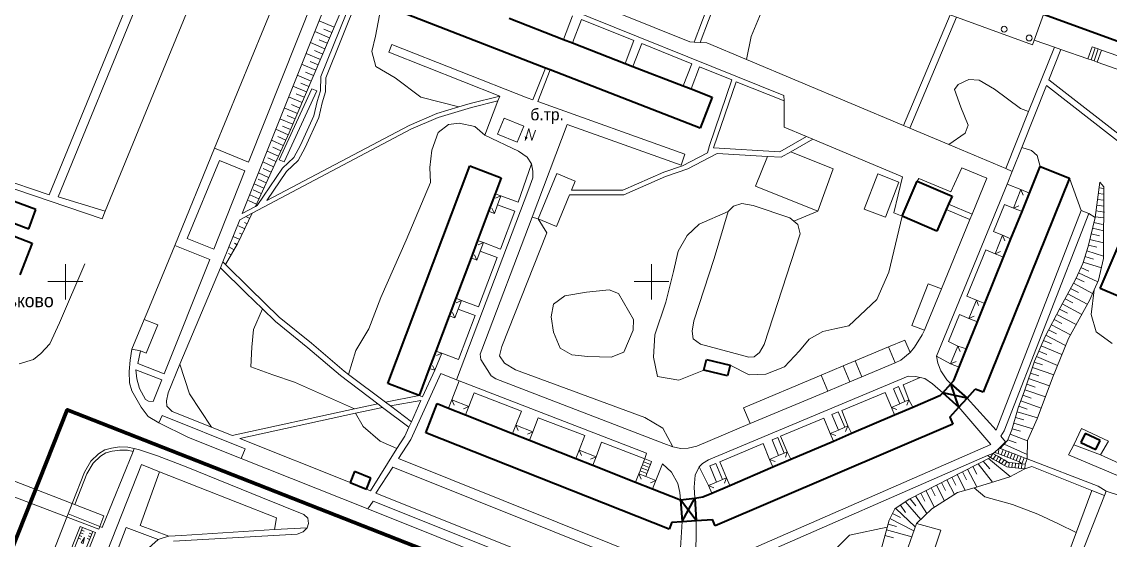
# Model space of a CAD drawing. Extents: x 1000 to 4000, y -5000 to -1000.
# Drawn here: x 1385.1 to 1756.5, y -3688.2 to -3511.3 of the extents above; entities that cross this region are included whole.
import ezdxf
from ezdxf.enums import TextEntityAlignment as Align

# ---------------------------------------------------------------- set-up
doc = ezdxf.new("R2010")
doc.units = 0
doc.header["$MEASUREMENT"] = 0
for name, color, linetype in [('1', 7, 'CONTINUOUS'), ('11', 7, 'CONTINUOUS'), ('16', 7, 'CONTINUOUS'), ('17', 7, 'CONTINUOUS'), ('24', 7, 'CONTINUOUS'), ('25', 7, 'CONTINUOUS'), ('37', 7, 'CONTINUOUS'), ('40', 7, 'CONTINUOUS'), ('5', 7, 'CONTINUOUS'), ('6', 7, 'CONTINUOUS'), ('7', 7, 'CONTINUOUS'), ('границы команд_1', 10, 'CONTINUOUS')]:
    doc.layers.add(name, color=color, linetype=linetype)
doc.styles.get("Standard").update_dxf_attribs({"font": 'txt', "height": 0.2})

msp = doc.modelspace()

# ---------------------------------------------------------------- linework, layer by layer
at = {"layer": '1', "color": 253, "linetype": 'Continuous', "lineweight": 0}
for p, q in [((1400, -3606.06), (1400, -3594.02)), ((1600, -3606.06), (1600, -3594.02)), ((1405.96, -3600), (1394.04, -3600)), ((1605.96, -3600), (1594.04, -3600))]:
    msp.add_line(p, q, dxfattribs=at)
at = {"layer": '11', "color": 253, "linetype": 'Continuous', "lineweight": 0}
for p, q in [((1397.52, -3571.11), (1424.95, -3504.16)), ((1442.1, -3506.42), (1413.56, -3576.01)), ((1750.39, -3519.89), (1751.42, -3520.26)), ((1751.42, -3520.26), (1752.46, -3520.63)), ((1752.46, -3520.63), (1753.5, -3521)), ((1753.5, -3521), (1786.1, -3532.57)), ((1749.98, -3524.33), (1748.94, -3523.97)), ((1751.02, -3524.7), (1749.98, -3524.33)), ((1752.05, -3525.07), (1751.02, -3524.7)), ((1772.81, -3532.44), (1752.05, -3525.07)), ((1413.56, -3576.01), (1397.52, -3571.11)), ((1398.01, -3614.04), (1406.61, -3593.98)), ((1394.69, -3621.22), (1398.01, -3614.04)), ((1391.61, -3624.53), (1394.69, -3621.22)), ((1389.08, -3626.58), (1391.61, -3624.53)), ((1384.25, -3628.03), (1389.08, -3626.58)), ((1744.1, -3655.72), (1746.75, -3650.14)), ((1746.75, -3650.14), (1755.95, -3654.47)), ((1755.95, -3654.47), (1753.16, -3659.07)), ((1753.16, -3659.07), (1744.1, -3655.72)), ((1425.45, -3683.17), (1432.07, -3664.86)), ((1432.07, -3664.86), (1472.06, -3680.56)), ((1608.94, -3668.89), (1606.85, -3664.99)), ((1609.63, -3671.96), (1608.94, -3668.89)), ((1609.94, -3674.49), (1609.63, -3671.96)), ((1472.06, -3680.56), (1471.3, -3684.62)), ((1420.74, -3683.92), (1431.62, -3687.95)), ((1435.3, -3686.87), (1425.45, -3683.17)), ((1471.3, -3684.62), (1439.59, -3686.6))]:
    msp.add_line(p, q, dxfattribs=at)
at = {"layer": '16', "color": 253, "linetype": 'Continuous', "lineweight": 0}
for p, q in [((1547.48, -3549.74), (1549.72, -3544.27)), ((1549.72, -3544.27), (1556.39, -3547.01)), ((1556.39, -3547.01), (1554.15, -3552.47)), ((1554.15, -3552.47), (1547.48, -3549.74)), ((1558.13, -3547.72), (1556.92, -3551.82)), ((1559.15, -3551.84), (1558.13, -3547.72)), ((1560.41, -3548.34), (1559.15, -3551.84))]:
    msp.add_line(p, q, dxfattribs=at)
msp.add_solid([(1556.92, -3551.82), (1557.78, -3550.8), (1556.74, -3550.47)], dxfattribs=at)
at = {"layer": '24', "color": 253, "linetype": 'Continuous', "lineweight": 0}
for p, q in [((1523.99, -3404.73), (1462.45, -3559.22)), ((1435.34, -3470.71), (1394.49, -3570.39)), ((1482.34, -3477.77), (1450.89, -3554.48)), ((1498.98, -3479.7), (1460.32, -3576.77)), ((1614.56, -3518.25), (1629.49, -3478.56)), ((1506.34, -3482.38), (1487.14, -3530.07)), ((1507.95, -3483.04), (1488.87, -3530.43)), ((1530.4, -3490.25), (1645.19, -3536.46)), ((1542.66, -3489.81), (1613.1, -3518.16)), ((1616.6, -3518.36), (1625.53, -3494.62)), ((1569.95, -3517.36), (1573.07, -3509.31)), ((1685.94, -3546.74), (1701.86, -3508.95)), ((1688.12, -3547.65), (1704.09, -3509.76)), ((1573.01, -3518.55), (1576.12, -3510.54)), ((1576.12, -3510.54), (1594.01, -3517.74)), ((1510.3, -3521.72), (1511.35, -3519.05)), ((1511.35, -3519.05), (1557.51, -3537.26)), ((1590.98, -3525.53), (1594.01, -3517.74)), ((1593.62, -3526.56), (1596.64, -3518.8)), ((1596.64, -3518.8), (1613.72, -3525.67)), ((1613.1, -3518.16), (1614.56, -3518.25)), ((1614.56, -3518.25), (1616.6, -3518.36)), ((1616.6, -3518.36), (1618.9, -3518.5)), ((1618.9, -3518.5), (1632.41, -3524.19)), ((1728.68, -3541.99), (1737.48, -3520)), ((1737.48, -3520), (1730.59, -3517.61)), ((1735.55, -3531.2), (1739.72, -3520.78)), ((1739.72, -3520.78), (1737.48, -3520)), ((1748.94, -3523.97), (1739.72, -3520.78)), ((1510.3, -3521.72), (1548.25, -3536.7)), ((1632.41, -3524.19), (1685.94, -3546.74)), ((1563.77, -3527.12), (1559.55, -3537.99)), ((1565.46, -3527.77), (1561.25, -3538.6)), ((1610.79, -3533.22), (1613.72, -3525.67)), ((1613.49, -3534.27), (1616.41, -3526.76)), ((1616.41, -3526.76), (1627.41, -3531.18)), ((1487.14, -3530.07), (1487, -3534.95)), ((1488.87, -3530.43), (1488.73, -3535.23)), ((1627.41, -3531.18), (1619.74, -3553.56)), ((1628.9, -3531.78), (1621.15, -3554.39)), ((1628.9, -3531.78), (1645.21, -3538.35)), ((1735.55, -3531.2), (1771.07, -3558.83)), ((1472.97, -3558.45), (1484.1, -3534.17)), ((1485.73, -3534.91), (1474.6, -3559.19)), ((1484.1, -3534.17), (1485.73, -3534.91)), ((1487, -3534.95), (1485.89, -3538.57)), ((1488.73, -3535.23), (1487.57, -3539.02)), ((1726.35, -3554.22), (1734.78, -3533.13)), ((1734.78, -3533.13), (1769.74, -3560.32)), ((1485.89, -3538.57), (1484.78, -3543.45)), ((1487.57, -3539.02), (1486.43, -3544.01)), ((1534.27, -3540.36), (1538.13, -3539.18)), ((1538.13, -3539.18), (1548.25, -3536.7)), ((1538.52, -3540.6), (1547.6, -3538.37)), ((1543.07, -3550.01), (1547.6, -3538.37)), ((1547.6, -3538.37), (1548.25, -3536.7)), ((1557.51, -3537.26), (1559.55, -3537.99)), ((1561.25, -3538.6), (1611.41, -3556.49)), ((1645.19, -3536.46), (1645.21, -3538.35)), ((1645.21, -3538.35), (1645.3, -3547.32)), ((1517.24, -3546.71), (1526.71, -3542.67)), ((1526.71, -3542.67), (1534.27, -3540.36)), ((1527.21, -3544.05), (1538.52, -3540.6)), ((1720.9, -3561.46), (1728.68, -3541.99)), ((1468.67, -3572.36), (1517.24, -3546.71)), ((1484.78, -3543.45), (1480.19, -3553.45)), ((1486.43, -3544.01), (1481.75, -3554.22)), ((1517.88, -3548.03), (1527.21, -3544.05)), ((1571.25, -3546.39), (1559.26, -3578.02)), ((1571.25, -3546.39), (1610.07, -3560.24)), ((1685.94, -3546.74), (1688.12, -3547.65)), ((1463.74, -3576.62), (1517.88, -3548.03)), ((1554.63, -3555.45), (1543.07, -3550.01)), ((1643.79, -3555.72), (1652.89, -3550.51)), ((1645.3, -3547.32), (1652.89, -3550.51)), ((1652.89, -3550.51), (1655.03, -3551.42)), ((1688.12, -3547.65), (1701.45, -3553.27)), ((1450.89, -3554.48), (1437.28, -3587.66)), ((1450.89, -3554.48), (1462.45, -3559.22)), ((1480.19, -3553.45), (1477.96, -3557.63)), ((1481.75, -3554.22), (1479.36, -3558.7)), ((1619.74, -3553.56), (1619.08, -3556.05)), ((1621.15, -3554.39), (1643.79, -3555.72)), ((1647.58, -3555.68), (1655.03, -3551.42)), ((1655.03, -3551.42), (1685.59, -3564.29)), ((1701.45, -3553.27), (1720.9, -3561.46)), ((1723.09, -3562.38), (1726.35, -3554.22)), ((1477.96, -3557.63), (1474.06, -3561.25)), ((1557.56, -3557.54), (1554.63, -3555.45)), ((1559.09, -3559.77), (1557.56, -3557.54)), ((1611.41, -3556.49), (1610.07, -3560.24)), ((1619.08, -3556.05), (1610.58, -3560.53)), ((1622.41, -3556.32), (1612.39, -3561.51)), ((1622.41, -3556.32), (1639.54, -3557.32)), ((1639.54, -3557.32), (1644.23, -3557.59)), ((1644.23, -3557.59), (1647.58, -3555.68)), ((1452.52, -3558.68), (1441.59, -3585.35)), ((1452.52, -3558.68), (1461.24, -3562.26)), ((1474.06, -3561.25), (1465.41, -3574.08)), ((1474.6, -3559.19), (1472.97, -3558.45)), ((1479.36, -3558.7), (1475.39, -3562.39)), ((1559.09, -3559.77), (1554.46, -3572.95)), ((1559.51, -3562.28), (1559.09, -3559.77)), ((1610.58, -3560.53), (1604.15, -3562.68)), ((1612.39, -3561.51), (1604.8, -3564.15)), ((1702.11, -3569.4), (1705.87, -3561.18)), ((1705.87, -3561.18), (1714.42, -3564.67)), ((1720.9, -3561.46), (1723.09, -3562.38)), ((1412.52, -3578.56), (1370.51, -3564.27)), ((1394.49, -3570.39), (1371.13, -3562.45)), ((1461.24, -3562.26), (1450.61, -3588.94)), ((1475.39, -3562.39), (1468.67, -3572.36)), ((1558.15, -3568.33), (1559.51, -3564.65)), ((1559.51, -3564.65), (1559.51, -3562.28)), ((1567.71, -3563.17), (1561.34, -3578.63)), ((1573.97, -3565.74), (1567.71, -3563.17)), ((1604.15, -3562.68), (1590.22, -3568.82)), ((1604.8, -3564.15), (1590.56, -3570.42)), ((1677.17, -3563.27), (1672.58, -3575.27)), ((1684.41, -3566.04), (1677.17, -3563.27)), ((1685.59, -3564.29), (1682.64, -3576.55)), ((1690.62, -3565.71), (1691.24, -3564.8)), ((1691.24, -3564.8), (1702.11, -3569.4)), ((1714.42, -3564.67), (1709.39, -3576.97)), ((1723.09, -3562.38), (1721.32, -3566.7)), ((1558.15, -3568.33), (1533.46, -3633.51)), ((1572.71, -3568.82), (1573.97, -3565.74)), ((1590.22, -3568.82), (1572.71, -3568.82)), ((1679.82, -3578.04), (1684.41, -3566.04)), ((1721.32, -3566.7), (1697.24, -3625.47)), ((1721.32, -3566.7), (1726.03, -3568.63)), ((1554.46, -3572.95), (1548.63, -3570.74)), ((1567.61, -3581.21), (1572.05, -3570.42)), ((1590.56, -3570.42), (1572.05, -3570.42)), ((1413.56, -3576.01), (1412.52, -3578.56)), ((1459.48, -3578.87), (1463.74, -3576.62)), ((1460.32, -3576.77), (1464.8, -3574.4)), ((1464.8, -3574.4), (1465.41, -3574.08)), ((1553.32, -3575.97), (1547.49, -3573.77)), ((1553.32, -3575.97), (1548.42, -3588.89)), ((1672.58, -3575.27), (1679.82, -3578.04)), ((1682.64, -3576.55), (1685.48, -3577.71)), ((1700.59, -3575.36), (1708.63, -3578.8)), ((1701.37, -3573.53), (1709.39, -3576.97)), ((1720.48, -3573.66), (1716.67, -3582.95)), ((1717.55, -3650.7), (1746.65, -3575.78)), ((1720.38, -3650.96), (1749.2, -3576.77)), ((1720.48, -3573.66), (1723.51, -3574.89)), ((1746.65, -3575.78), (1749.2, -3576.77)), ((1459.48, -3578.87), (1453.74, -3593.28)), ((1559.26, -3578.02), (1542.12, -3623.28)), ((1561.34, -3578.63), (1567.61, -3581.21)), ((1708.63, -3578.8), (1698.92, -3602.5)), ((1709.39, -3576.97), (1708.63, -3578.8)), ((1716.67, -3582.95), (1719.75, -3584.21)), ((1437.28, -3587.66), (1427.89, -3610.56)), ((1449.23, -3592.42), (1437.28, -3587.66)), ((1450.61, -3588.94), (1441.59, -3585.35)), ((1548.42, -3588.89), (1542.62, -3586.69)), ((1547.31, -3591.82), (1541.52, -3589.63)), ((1714.12, -3589.2), (1707.64, -3605)), ((1714.12, -3589.2), (1717.22, -3590.47)), ((1449.23, -3592.42), (1433.66, -3631.49)), ((1452.93, -3595.31), (1439.08, -3628.21)), ((1452.93, -3595.31), (1453.74, -3593.28)), ((1452.93, -3595.31), (1461.53, -3603.79)), ((1453.74, -3593.28), (1454.64, -3594.16)), ((1454.64, -3594.16), (1462.94, -3602.35)), ((1547.31, -3591.82), (1540.95, -3608.61)), ((1462.94, -3602.35), (1472.97, -3612.11)), ((1688.85, -3615.01), (1694.43, -3600.81)), ((1698.92, -3602.5), (1693.85, -3614.89)), ((1694.43, -3600.81), (1698.92, -3602.5)), ((1461.53, -3603.79), (1467.24, -3609.34)), ((1540.95, -3608.61), (1535.19, -3606.43)), ((1707.64, -3605), (1710.84, -3606.31)), ((1467.24, -3609.34), (1471.63, -3613.61)), ((1539.81, -3611.62), (1534.05, -3609.44)), ((1426.92, -3612.9), (1422.67, -3623.11)), ((1427.89, -3610.56), (1426.92, -3612.9)), ((1426.92, -3612.9), (1431.49, -3614.8)), ((1471.63, -3613.61), (1482.69, -3622.58)), ((1472.97, -3612.11), (1483.98, -3621.03)), ((1539.81, -3611.62), (1534.13, -3626.62)), ((1705.08, -3611.25), (1701.32, -3620.43)), ((1705.08, -3611.25), (1708.31, -3612.57)), ((1431.49, -3614.8), (1427.49, -3624.4)), ((1693.11, -3616.55), (1688.85, -3615.01)), ((1692.36, -3618.21), (1693.11, -3616.55)), ((1693.11, -3616.55), (1693.85, -3614.89)), ((1483.98, -3621.03), (1495.12, -3630.51)), ((1680.87, -3622.28), (1686.48, -3619.93)), ((1688.26, -3624.14), (1686.48, -3619.93)), ((1689.71, -3622.39), (1692.36, -3618.21)), ((1701.32, -3620.43), (1704.51, -3622)), ((1422.67, -3623.11), (1422.05, -3626.8)), ((1425.59, -3623.61), (1422.67, -3623.11)), ((1425.59, -3623.61), (1424.67, -3627.91)), ((1427.49, -3624.4), (1425.59, -3623.61)), ((1482.69, -3622.58), (1493.86, -3632.08)), ((1534.13, -3626.62), (1528.39, -3624.45)), ((1542.12, -3623.28), (1541.56, -3624.81)), ((1541.56, -3624.81), (1541.7, -3626.62)), ((1683.14, -3627.68), (1680.87, -3622.28)), ((1685.12, -3626.85), (1688.26, -3624.14)), ((1688.26, -3624.14), (1689.71, -3622.39)), ((1422.05, -3626.8), (1421.74, -3630.65)), ((1433.66, -3631.49), (1424.67, -3627.91)), ((1439.08, -3628.21), (1435, -3637.9)), ((1541.7, -3626.62), (1545.32, -3632.2)), ((1665.41, -3628.77), (1669.52, -3627.05)), ((1667.68, -3634.17), (1665.41, -3628.77)), ((1671.79, -3632.45), (1669.52, -3627.05)), ((1671.79, -3632.45), (1683.14, -3627.68)), ((1683.14, -3627.68), (1685.12, -3626.85)), ((1697.24, -3625.47), (1702.07, -3628.03)), ((1697.24, -3625.47), (1697.74, -3627.79)), ((1697.74, -3627.79), (1698.73, -3630.44)), ((1421.74, -3630.65), (1421.9, -3634.49)), ((1432.84, -3633.56), (1424.05, -3630.06)), ((1424.05, -3630.06), (1424.36, -3633.14)), ((1493.86, -3632.08), (1506.56, -3641.68)), ((1495.12, -3630.51), (1496.63, -3631.65)), ((1496.63, -3631.65), (1509.2, -3641.15)), ((1528.1, -3631.34), (1517.88, -3653.91)), ((1526.03, -3630.2), (1521.89, -3639.34)), ((1533.46, -3633.51), (1528.1, -3631.34)), ((1545.32, -3632.2), (1546.85, -3633.17)), ((1619.45, -3660.87), (1687.55, -3632.28)), ((1631.36, -3643.07), (1657.88, -3631.93)), ((1660.15, -3637.33), (1657.88, -3631.93)), ((1667.68, -3634.17), (1671.79, -3632.45)), ((1687.55, -3632.28), (1690.04, -3632.38)), ((1690.04, -3632.38), (1691.65, -3632.73)), ((1698.73, -3630.44), (1700.8, -3633.47)), ((1421.9, -3634.49), (1422.67, -3637.26)), ((1424.36, -3633.14), (1425.28, -3636.52)), ((1432.84, -3633.56), (1429.92, -3640.9)), ((1534.38, -3633.86), (1531.89, -3640.33)), ((1533.46, -3633.51), (1534.38, -3633.86)), ((1534.38, -3633.86), (1598.27, -3658.49)), ((1546.85, -3633.17), (1604.17, -3655.26)), ((1660.15, -3637.33), (1667.68, -3634.17)), ((1682.62, -3636.56), (1684.31, -3635.85)), ((1684.31, -3635.85), (1686.45, -3640.95)), ((1685.87, -3635.19), (1691.65, -3632.73)), ((1685.87, -3635.19), (1687.83, -3640.37)), ((1691.65, -3632.73), (1693.25, -3633.08)), ((1693.25, -3633.08), (1695.89, -3634.89)), ((1695.89, -3634.89), (1699.37, -3637.96)), ((1700.8, -3633.47), (1702.16, -3634.84)), ((1422.67, -3637.26), (1425.89, -3642.8)), ((1425.28, -3636.52), (1427.28, -3640.21)), ((1435, -3637.9), (1434.49, -3640.65)), ((1509.2, -3641.15), (1520.74, -3638.81)), ((1521.89, -3639.34), (1520.74, -3638.81)), ((1539.44, -3637.99), (1537.66, -3642.61)), ((1539.44, -3637.99), (1555.57, -3644.21)), ((1633.63, -3648.47), (1660.15, -3637.33)), ((1664.97, -3643.97), (1679.69, -3637.79)), ((1679.69, -3637.79), (1681.85, -3642.92)), ((1682.62, -3636.56), (1684.77, -3641.67)), ((1707.67, -3639.78), (1717.55, -3650.7)), ((1425.89, -3642.8), (1428.2, -3646.03)), ((1427.28, -3640.21), (1428.36, -3640.83)), ((1428.36, -3640.83), (1429.92, -3640.9)), ((1434.49, -3640.65), (1434.65, -3642.49)), ((1434.65, -3642.49), (1436.39, -3644.37)), ((1456.87, -3652.53), (1498.59, -3643.42)), ((1498.59, -3643.42), (1506.56, -3641.68)), ((1499.02, -3644.93), (1508.21, -3642.93)), ((1508.21, -3642.93), (1506.56, -3641.68)), ((1508.21, -3642.93), (1517.18, -3649.71)), ((1509.2, -3641.15), (1510.9, -3642.44)), ((1510.9, -3642.44), (1521.33, -3640.57)), ((1510.9, -3642.44), (1518.04, -3647.84)), ((1521.33, -3640.57), (1518.04, -3647.84)), ((1633.63, -3648.47), (1631.36, -3643.07)), ((1715.81, -3655.53), (1704.87, -3642.89)), ((1428.2, -3646.03), (1431.89, -3648.18)), ((1431.89, -3648.18), (1432.96, -3645.72)), ((1432.96, -3645.72), (1461.38, -3657.07)), ((1436.39, -3644.37), (1449.79, -3649.71)), ((1459.47, -3653.57), (1499.02, -3644.93)), ((1555.57, -3644.21), (1553.73, -3648.97)), ((1561.35, -3646.43), (1559.5, -3651.25)), ((1561.35, -3646.43), (1577.2, -3652.54)), ((1644.03, -3652.76), (1658.79, -3646.56)), ((1658.79, -3646.56), (1661, -3651.83)), ((1661.57, -3645.4), (1663.73, -3644.49)), ((1661.57, -3645.4), (1663.77, -3650.64)), ((1663.73, -3644.49), (1665.92, -3649.72)), ((1664.97, -3643.97), (1666.98, -3649.27)), ((1431.89, -3648.18), (1441.97, -3653.16)), ((1449.79, -3649.71), (1456.87, -3652.53)), ((1517.18, -3649.71), (1515.8, -3652.76)), ((1517.18, -3649.71), (1518.04, -3647.84)), ((1615.45, -3656.1), (1633.63, -3648.47)), ((1719.23, -3652.76), (1720.38, -3650.96)), ((1441.97, -3653.16), (1459.96, -3660.33)), ((1459.47, -3653.57), (1497.16, -3668.59)), ((1515.8, -3652.76), (1513.14, -3656.97)), ((1517.88, -3653.91), (1513.62, -3660.39)), ((1577.2, -3652.54), (1575.29, -3657.49)), ((1582.98, -3654.77), (1581.05, -3659.77)), ((1582.98, -3654.77), (1597.68, -3660.44)), ((1641.12, -3653.98), (1643.06, -3653.17)), ((1641.12, -3653.98), (1643.38, -3659.35)), ((1643.06, -3653.17), (1645.31, -3658.53)), ((1644.03, -3652.76), (1646.28, -3658.11)), ((1718.62, -3656.78), (1720.77, -3654.71)), ((1720.77, -3654.71), (1719.23, -3652.76)), ((1411.3, -3658.76), (1413.41, -3657.46)), ((1411.93, -3659.59), (1413.82, -3658.43)), ((1412.55, -3683.93), (1423.1, -3657.97)), ((1413.41, -3657.46), (1415.68, -3656.87)), ((1413.82, -3658.43), (1415.89, -3657.89)), ((1415.68, -3656.87), (1418.49, -3656.43)), ((1415.89, -3657.89), (1418.56, -3657.48)), ((1418.49, -3656.43), (1421.3, -3656.49)), ((1418.56, -3657.48), (1421.18, -3657.53)), ((1421.18, -3657.53), (1423.1, -3657.97)), ((1421.3, -3656.49), (1423.49, -3656.99)), ((1423.1, -3657.97), (1423.49, -3656.99)), ((1423.49, -3656.99), (1425.31, -3657.41)), ((1425.31, -3657.41), (1431.47, -3659.46)), ((1461.38, -3657.07), (1459.96, -3660.33)), ((1513.14, -3656.97), (1504.07, -3671.36)), ((1598.27, -3658.49), (1597.68, -3660.44)), ((1604.17, -3655.26), (1607.23, -3656.38)), ((1607.23, -3656.38), (1610.02, -3656.94)), ((1610.02, -3656.94), (1612.52, -3656.8)), ((1612.52, -3656.8), (1615.45, -3656.1)), ((1615.02, -3699.53), (1715.81, -3655.53)), ((1623.3, -3661.47), (1638.04, -3655.28)), ((1638.04, -3655.28), (1640.3, -3660.67)), ((1716.49, -3658.61), (1717.01, -3658.34)), ((1744.1, -3655.72), (1742.28, -3659.07)), ((1406.45, -3665.03), (1408.65, -3661.24)), ((1407.35, -3665.55), (1409.47, -3661.9)), ((1408.65, -3661.24), (1411.3, -3658.76)), ((1409.47, -3661.9), (1411.93, -3659.59)), ((1431.47, -3659.46), (1441.16, -3663.19)), ((1459.96, -3660.33), (1503.22, -3677.59)), ((1513.62, -3660.39), (1609.37, -3698.7)), ((1603.73, -3662.13), (1601.47, -3667.85)), ((1603.73, -3662.13), (1606.85, -3664.99)), ((1615.05, -3702.86), (1714.63, -3659.38)), ((1617.38, -3662.04), (1616.27, -3663.15)), ((1619.45, -3660.87), (1617.38, -3662.04)), ((1619.88, -3662.9), (1621.91, -3662.05)), ((1621.91, -3662.05), (1624.21, -3667.54)), ((1623.3, -3661.47), (1625.6, -3666.95)), ((1728.19, -3660.49), (1752.4, -3669.78)), ((1742.28, -3659.07), (1764.18, -3668.28)), ((1753.16, -3659.07), (1766.56, -3665.21)), ((1402.29, -3675.71), (1406.45, -3665.03)), ((1403.25, -3676.08), (1407.35, -3665.55)), ((1425.93, -3662.39), (1409.78, -3703.18)), ((1432.07, -3664.86), (1425.93, -3662.39)), ((1441.16, -3663.19), (1467.25, -3673.81)), ((1511.69, -3663.32), (1505.88, -3672.17)), ((1511.69, -3663.32), (1601.5, -3699.26)), ((1616.27, -3663.15), (1614.88, -3666.08)), ((1616.27, -3663.15), (1619.44, -3669.58)), ((1619.88, -3662.9), (1622.19, -3668.41)), ((1727.36, -3663.84), (1729.8, -3663.08)), ((1729.8, -3663.08), (1750.21, -3671.24)), ((1614.88, -3666.08), (1614.6, -3670.12)), ((1504.07, -3671.36), (1502.72, -3670.81)), ((1505.88, -3672.17), (1593.38, -3707.09)), ((1614.6, -3670.12), (1614.74, -3673.84)), ((1754.54, -3672.97), (1727.49, -3741.97)), ((1750.21, -3671.24), (1754.54, -3672.97)), ((1752.4, -3669.78), (1755.12, -3671.49)), ((1755.12, -3671.49), (1754.54, -3672.97)), ((1764.6, -3674.56), (1755.12, -3671.49)), ((1400.91, -3679.25), (1402.29, -3675.71)), ((1467.25, -3673.81), (1481.38, -3679.46)), ((1503.22, -3677.59), (1505.02, -3674.87)), ((1505.02, -3674.87), (1606, -3715.17)), ((1388.07, -3712.22), (1400.48, -3680.35)), ((1400.48, -3680.35), (1400.91, -3679.25)), ((1400.91, -3679.25), (1411.7, -3683.59)), ((1481.38, -3679.46), (1482.72, -3680.75)), ((1482.72, -3680.75), (1482.89, -3682.5)), ((1503.22, -3677.59), (1604.88, -3718.16)), ((1411.7, -3683.59), (1412.55, -3683.93)), ((1413.55, -3702.79), (1420.74, -3683.92)), ((1482.44, -3684), (1471.3, -3684.62)), ((1482.44, -3684), (1481.1, -3685.34)), ((1482.89, -3682.5), (1482.44, -3684)), ((1609.37, -3698.7), (1610.44, -3681.85)), ((1615.02, -3699.53), (1615.26, -3681.53)), ((1690.44, -3682.5), (1680.26, -3711.1)), ((1698.77, -3684.8), (1690.44, -3682.5)), ((1431.62, -3687.95), (1427.35, -3691.89)), ((1433.39, -3687.39), (1431.62, -3687.95)), ((1435.3, -3686.87), (1433.39, -3687.39)), ((1439.59, -3686.6), (1435.3, -3686.87)), ((1479.07, -3686.23), (1436.86, -3688.55)), ((1481.1, -3685.34), (1479.07, -3686.23)), ((1698.77, -3684.8), (1694.15, -3698.38))]:
    msp.add_line(p, q, dxfattribs=at)
msp.add_point((1423.1, -3657.97), dxfattribs=at)
at = {"layer": '25', "color": 253, "linetype": 'Continuous', "lineweight": 0}
for p, q in [((1748.94, -3523.97), (1750.39, -3519.89)), ((1749.98, -3524.33), (1751.42, -3520.26)), ((1751.02, -3524.7), (1752.46, -3520.63)), ((1752.05, -3525.07), (1753.5, -3521)), ((1322.53, -3650.63), (1411.35, -3684.49)), ((1413.11, -3679.91), (1331.33, -3648.16)), ((1718.62, -3656.78), (1717.01, -3658.34)), ((1717.01, -3658.34), (1718.28, -3658.66)), ((1718.28, -3658.66), (1718.62, -3656.78)), ((1719.99, -3657.31), (1718.62, -3656.78)), ((1719.31, -3659.06), (1719.99, -3657.31)), ((1721.02, -3657.71), (1719.99, -3657.31)), ((1720.33, -3659.46), (1721.02, -3657.71)), ((1722.04, -3658.11), (1721.02, -3657.71)), ((1721.36, -3659.86), (1722.04, -3658.11)), ((1723.07, -3658.5), (1722.04, -3658.11)), ((1722.38, -3660.26), (1723.07, -3658.5)), ((1724.09, -3658.9), (1723.07, -3658.5)), ((1714.63, -3659.38), (1716.49, -3658.61)), ((1714.63, -3659.38), (1715.68, -3659.99)), ((1715.68, -3659.99), (1716.49, -3658.61)), ((1715.68, -3659.99), (1716.63, -3660.55)), ((1716.49, -3658.61), (1717.44, -3659.17)), ((1716.63, -3660.55), (1717.44, -3659.17)), ((1716.63, -3660.55), (1717.58, -3661.11)), ((1717.44, -3659.17), (1718.39, -3659.73)), ((1717.58, -3661.11), (1718.39, -3659.73)), ((1717.58, -3661.11), (1718.52, -3661.66)), ((1718.28, -3658.66), (1719.31, -3659.06)), ((1718.39, -3659.73), (1719.34, -3660.28)), ((1718.52, -3661.66), (1719.34, -3660.28)), ((1718.52, -3661.66), (1719.47, -3662.22)), ((1719.31, -3659.06), (1720.33, -3659.46)), ((1719.34, -3660.28), (1720.28, -3660.84)), ((1719.47, -3662.22), (1720.28, -3660.84)), ((1719.47, -3662.22), (1720.42, -3662.78)), ((1720.28, -3660.84), (1721.23, -3661.4)), ((1720.33, -3659.46), (1721.36, -3659.86)), ((1720.42, -3662.78), (1721.23, -3661.4)), ((1721.23, -3661.4), (1721.71, -3661.68)), ((1721.36, -3659.86), (1722.38, -3660.26)), ((1721.71, -3661.68), (1722.04, -3661.71)), ((1721.88, -3663.3), (1722.04, -3661.71)), ((1722.04, -3661.71), (1723.13, -3661.82)), ((1722.38, -3660.26), (1723.41, -3660.65)), ((1722.98, -3663.41), (1723.13, -3661.82)), ((1723.13, -3661.82), (1724.23, -3661.93)), ((1723.41, -3660.65), (1724.09, -3658.9)), ((1723.41, -3660.65), (1724.44, -3661.05)), ((1724.07, -3663.52), (1724.23, -3661.93)), ((1725.12, -3659.3), (1724.09, -3658.9)), ((1724.23, -3661.93), (1725.32, -3662.03)), ((1724.44, -3661.05), (1725.12, -3659.3)), ((1724.44, -3661.05), (1725.46, -3661.45)), ((1726.14, -3659.7), (1725.12, -3659.3)), ((1725.17, -3663.63), (1725.32, -3662.03)), ((1725.32, -3662.03), (1726.38, -3662.14)), ((1725.46, -3661.45), (1726.14, -3659.7)), ((1725.46, -3661.45), (1726.38, -3662.14)), ((1727.17, -3660.1), (1726.14, -3659.7)), ((1726.26, -3663.73), (1726.38, -3662.14)), ((1726.38, -3662.14), (1727.17, -3660.1)), ((1726.38, -3662.14), (1727.51, -3662.25)), ((1728.19, -3660.49), (1727.17, -3660.1)), ((1727.36, -3663.84), (1727.51, -3662.25)), ((1727.51, -3662.25), (1728.19, -3660.49)), ((1720.42, -3662.78), (1721.21, -3663.24)), ((1721.21, -3663.24), (1721.88, -3663.3)), ((1721.88, -3663.3), (1722.98, -3663.41)), ((1722.98, -3663.41), (1724.07, -3663.52)), ((1724.07, -3663.52), (1725.17, -3663.63)), ((1725.17, -3663.63), (1726.26, -3663.73)), ((1726.26, -3663.73), (1727.36, -3663.84)), ((1411.35, -3684.49), (1413.11, -3679.91)), ((1399.16, -3698.18), (1404.99, -3683.55)), ((1400.04, -3698.53), (1405.87, -3683.89)), ((1404.99, -3683.55), (1405.87, -3683.89)), ((1405.87, -3683.89), (1409.36, -3685.28)), ((1403.53, -3699.92), (1409.36, -3685.28)), ((1404.4, -3700.27), (1410.23, -3685.63)), ((1404.41, -3687.55), (1405.28, -3687.9)), ((1404.77, -3686.64), (1405.65, -3686.99)), ((1405.14, -3685.72), (1406.01, -3686.07)), ((1405.5, -3684.81), (1406.37, -3685.16)), ((1407.39, -3687.68), (1408.27, -3688.03)), ((1407.76, -3686.77), (1408.63, -3687.11)), ((1408.12, -3685.85), (1408.99, -3686.2)), ((1409.36, -3685.28), (1410.23, -3685.63))]:
    msp.add_line(p, q, dxfattribs=at)
msp.add_3dface([(1406.03, -3689.34), (1405.41, -3689.09), (1406.48, -3687.32), (1406.03, -3689.34)], dxfattribs=at)
at = {"layer": '37', "color": 253, "linetype": 'Continuous', "lineweight": 0}
for p, q in [((1495.69, -3503.78), (1476.34, -3549.25)), ((1486.53, -3510.97), (1491.7, -3513.17)), ((1485.05, -3514.68), (1490.13, -3516.85)), ((1488.16, -3513.83), (1490.92, -3515.01)), ((1483.57, -3518.4), (1488.57, -3520.53)), ((1486.59, -3517.51), (1489.35, -3518.69)), ((1482.09, -3522.12), (1487, -3524.21)), ((1485.02, -3521.19), (1487.78, -3522.37)), ((1480.61, -3525.84), (1485.43, -3527.89)), ((1481.89, -3528.55), (1484.65, -3529.73)), ((1483.46, -3524.87), (1486.22, -3526.05)), ((1479.13, -3529.55), (1483.87, -3531.57)), ((1480.32, -3532.24), (1483.09, -3533.41)), ((1477.65, -3533.27), (1482.3, -3535.25)), ((1478.76, -3535.92), (1481.52, -3537.09)), ((1476.17, -3536.99), (1480.73, -3538.93)), ((1477.19, -3539.6), (1479.95, -3540.77)), ((1474.69, -3540.7), (1479.17, -3542.61)), ((1475.62, -3543.28), (1478.39, -3544.45)), ((1473.21, -3544.42), (1477.6, -3546.29)), ((1474.06, -3546.96), (1476.82, -3548.13)), ((1476.34, -3549.25), (1464.8, -3574.4)), ((1471.77, -3548.02), (1476.02, -3549.96)), ((1472.45, -3550.53), (1475.18, -3551.78)), ((1470.29, -3551.74), (1474.35, -3553.6)), ((1470.79, -3554.17), (1473.51, -3555.42)), ((1468.81, -3555.46), (1472.68, -3557.24)), ((1469.12, -3557.8), (1471.85, -3559.05)), ((1467.33, -3559.18), (1471.01, -3560.87)), ((1467.45, -3561.44), (1470.18, -3562.69)), ((1465.78, -3565.07), (1468.51, -3566.32)), ((1465.85, -3562.9), (1469.34, -3564.51)), ((1464.11, -3568.71), (1466.84, -3569.96)), ((1464.36, -3566.62), (1467.67, -3568.14)), ((1751.33, -3578.16), (1753, -3566.03)), ((1754.39, -3568.2), (1752.73, -3567.97)), ((1753, -3566.03), (1754.39, -3567.71)), ((1754.39, -3567.71), (1754.25, -3592.1)), ((1462.45, -3572.34), (1465.17, -3573.59)), ((1462.88, -3570.34), (1466.01, -3571.78)), ((1754.37, -3572.23), (1752.19, -3571.93)), ((1754.38, -3570.21), (1752.46, -3569.95)), ((1463.74, -3576.62), (1458.77, -3587.11)), ((1754.61, -3576.3), (1751.64, -3575.89)), ((1754.36, -3574.25), (1751.91, -3573.91)), ((1461.12, -3579.81), (1462.03, -3580.24)), ((1461.54, -3577.79), (1462.89, -3578.43)), ((1748.96, -3588.06), (1751.33, -3578.16)), ((1753.85, -3580.52), (1750.93, -3579.82)), ((1754.33, -3578.28), (1751.37, -3577.87)), ((1459, -3581.01), (1461.17, -3582.04)), ((1459.41, -3583.42), (1460.31, -3583.85)), ((1752.92, -3584.41), (1750, -3583.71)), ((1754.31, -3582.69), (1750.46, -3581.77)), ((1458.77, -3587.11), (1454.64, -3594.16)), ((1457.2, -3584.59), (1459.46, -3585.66)), ((1457.71, -3586.94), (1458.57, -3587.45)), ((1751.98, -3588.3), (1749.07, -3587.6)), ((1754.28, -3586.8), (1749.53, -3585.66)), ((1455.68, -3590.39), (1456.55, -3590.9)), ((1455.79, -3588.14), (1457.56, -3589.17)), ((1747.15, -3593.87), (1748.96, -3588.06)), ((1750.78, -3592.32), (1747.91, -3591.43)), ((1754.26, -3591.31), (1748.5, -3589.52)), ((1744.79, -3599.03), (1747.15, -3593.87)), ((1749.28, -3596.44), (1746.55, -3595.18)), ((1753.54, -3595.27), (1747.32, -3593.34)), ((1754.25, -3592.1), (1752.58, -3599.49)), ((1739.49, -3608.93), (1744.79, -3599.03)), ((1747.61, -3600.07), (1744.88, -3598.82)), ((1752.33, -3600.04), (1745.71, -3597)), ((1745.65, -3603.77), (1743.01, -3602.35)), ((1750.48, -3604.08), (1743.95, -3600.59)), ((1751.05, -3602.84), (1749.52, -3606.18)), ((1752.58, -3599.49), (1751.05, -3602.84)), ((1743.76, -3607.3), (1741.12, -3605.88)), ((1748.7, -3607.67), (1742.06, -3604.12)), ((1749.52, -3606.18), (1742.28, -3619.39)), ((1734.33, -3618.68), (1739.49, -3608.93)), ((1741.89, -3610.81), (1739.23, -3609.41)), ((1746.78, -3611.18), (1740.18, -3607.64)), ((1740.02, -3614.35), (1737.37, -3612.95)), ((1744.88, -3614.65), (1738.3, -3611.18)), ((1738.15, -3617.88), (1735.5, -3616.48)), ((1742.95, -3618.16), (1736.43, -3614.71)), ((1730.71, -3627.19), (1734.33, -3618.68)), ((1736.5, -3621.25), (1733.74, -3620.07)), ((1741.3, -3621.81), (1734.56, -3618.25)), ((1742.28, -3619.39), (1736.85, -3632.78)), ((1734.93, -3624.93), (1732.17, -3623.75)), ((1740.03, -3624.93), (1732.96, -3621.91)), ((1727.23, -3637.32), (1730.71, -3627.19)), ((1733.46, -3628.41), (1730.62, -3627.44)), ((1738.53, -3628.63), (1731.39, -3625.59)), ((1732.16, -3632.2), (1729.33, -3631.22)), ((1737.23, -3631.82), (1729.98, -3629.33)), ((1730.87, -3635.98), (1728.03, -3635.01)), ((1735.8, -3635.56), (1728.68, -3633.11)), ((1736.85, -3632.78), (1731.56, -3646.83)), ((1725.14, -3643.04), (1727.23, -3637.32)), ((1729.52, -3639.81), (1726.7, -3638.78)), ((1734.39, -3639.3), (1727.38, -3636.9)), ((1722.91, -3650.57), (1725.14, -3643.04)), ((1728.14, -3643.57), (1725.33, -3642.54)), ((1732.93, -3643.19), (1726.01, -3640.66)), ((1727.04, -3647.21), (1724.16, -3646.36)), ((1731.68, -3646.5), (1724.73, -3644.44)), ((1731.56, -3646.83), (1728.35, -3654.22)), ((1721.52, -3654.19), (1722.91, -3650.57)), ((1725.9, -3651.05), (1723.02, -3650.2)), ((1730.09, -3650.2), (1723.59, -3648.28)), ((1718.96, -3656.91), (1721.52, -3654.19)), ((1724.42, -3655.02), (1721.62, -3653.94)), ((1728.29, -3654.36), (1722.34, -3652.07)), ((1728.35, -3654.22), (1728.19, -3660.49)), ((1728.23, -3658.98), (1720.34, -3655.45)), ((1687.93, -3674.25), (1715.68, -3659.99)), ((1716.4, -3668.46), (1711.42, -3662.18)), ((1715.41, -3663.92), (1713.2, -3661.27)), ((1722.36, -3666.54), (1714.97, -3660.35)), ((1707.07, -3671.22), (1704.3, -3665.84)), ((1707.45, -3667.59), (1706.08, -3664.93)), ((1710.97, -3670.06), (1707.86, -3664.01)), ((1711.01, -3665.76), (1709.64, -3663.1)), ((1722.24, -3666.57), (1727.36, -3663.84)), ((1699.93, -3674.84), (1697.19, -3669.5)), ((1700.34, -3671.25), (1698.97, -3668.58)), ((1703.33, -3672.69), (1700.74, -3667.67)), ((1703.89, -3669.42), (1702.52, -3666.75)), ((1710.04, -3670.34), (1715.69, -3668.67)), ((1715.69, -3668.67), (1722.24, -3666.57)), ((1694, -3679.12), (1690.07, -3673.15)), ((1693.22, -3674.91), (1691.85, -3672.24)), ((1696.44, -3676.8), (1693.63, -3671.32)), ((1696.78, -3673.08), (1695.41, -3670.41)), ((1695.61, -3677.59), (1704.4, -3672.01)), ((1704.4, -3672.01), (1710.04, -3670.34)), ((1724.47, -3740.63), (1750.21, -3671.24)), ((1683.06, -3677.59), (1687.93, -3674.25)), ((1686.66, -3678.76), (1684.97, -3676.28)), ((1691.88, -3681.13), (1686.62, -3675.15)), ((1690.17, -3676.47), (1688.29, -3674.07)), ((1681.11, -3681.36), (1683.06, -3677.59)), ((1689.52, -3685.09), (1681.36, -3680.86)), ((1684.94, -3680.47), (1682.28, -3679.09)), ((1690.01, -3683.73), (1683.32, -3677.41)), ((1690.44, -3682.5), (1695.61, -3677.59)), ((1678.32, -3691.41), (1681.11, -3681.36)), ((1683.61, -3683.55), (1680.72, -3682.75)), ((1682.54, -3687.41), (1679.65, -3686.6)), ((1688.82, -3687.07), (1680.18, -3684.68))]:
    msp.add_line(p, q, dxfattribs=at)
at = {"layer": '40', "color": 253, "linetype": 'Continuous', "lineweight": 0}
for p, q in [((1507.18, -3509.06), (1505.79, -3516.3)), ((1637.4, -3508.15), (1634.01, -3516.35)), ((1505.79, -3516.3), (1504.54, -3521.46)), ((1634.01, -3516.35), (1632.41, -3524.19)), ((1504.54, -3521.46), (1505.93, -3526.61)), ((1505.93, -3526.61), (1512.48, -3530.52)), ((1512.48, -3530.52), (1521.23, -3537.02)), ((1704.61, -3532.77), (1708.23, -3531.09)), ((1708.23, -3531.09), (1711.85, -3531.24)), ((1711.85, -3531.24), (1717, -3534.3)), ((1703.35, -3534.44), (1704.61, -3532.77)), ((1705.58, -3540.43), (1703.35, -3534.44)), ((1717, -3534.3), (1725.92, -3540.99)), ((1521.23, -3537.02), (1534.27, -3540.36)), ((1708.09, -3546.57), (1705.58, -3540.43)), ((1725.92, -3540.99), (1728.68, -3541.99)), ((1530.7, -3546.35), (1527.22, -3549.14)), ((1534.33, -3545.93), (1530.7, -3546.35)), ((1539.73, -3547.09), (1534.33, -3545.93)), ((1543.07, -3550.01), (1539.73, -3547.09)), ((1706.97, -3549.35), (1708.09, -3546.57)), ((1527.22, -3549.14), (1524.99, -3555.13)), ((1701.45, -3553.27), (1706.97, -3549.35)), ((1729.66, -3555.29), (1726.35, -3554.22)), ((1524.99, -3555.13), (1524.3, -3561.12)), ((1635.47, -3567.49), (1639.54, -3557.32)), ((1647.58, -3555.68), (1662.01, -3561.51)), ((1731.61, -3556.96), (1729.66, -3555.29)), ((1732.63, -3560.68), (1731.61, -3556.96)), ((1524.3, -3561.12), (1524.58, -3566.14)), ((1662.01, -3561.51), (1656.7, -3575.95)), ((1742.6, -3564.7), (1746.65, -3575.78)), ((1524.58, -3566.14), (1516.23, -3585.83)), ((1656.7, -3575.95), (1635.47, -3567.49)), ((1616.25, -3580.36), (1626.18, -3576.05)), ((1621.38, -3592.14), (1626.18, -3576.05)), ((1626.18, -3576.05), (1628.01, -3574.22)), ((1628.01, -3574.22), (1630.83, -3573.39)), ((1630.83, -3573.39), (1634.64, -3574.06)), ((1634.64, -3574.06), (1647.25, -3578.21)), ((1648.57, -3579.37), (1656.7, -3575.95)), ((1749.2, -3576.77), (1751.33, -3578.16)), ((1561.34, -3578.63), (1559.26, -3578.02)), ((1564.32, -3583.31), (1561.34, -3578.63)), ((1612.21, -3584.26), (1616.25, -3580.36)), ((1647.25, -3578.21), (1648.57, -3579.37)), ((1648.57, -3579.37), (1649.9, -3580.53)), ((1649.9, -3580.53), (1650.73, -3583.68)), ((1680.96, -3596.81), (1685.48, -3577.71)), ((1548.86, -3622.13), (1564.32, -3583.31)), ((1609.14, -3589.56), (1612.21, -3584.26)), ((1650.73, -3583.68), (1638.46, -3621.51)), ((1516.23, -3585.83), (1507.59, -3605.48)), ((1607.47, -3596.52), (1609.14, -3589.56)), ((1614.41, -3613.38), (1621.38, -3592.14)), ((1604.83, -3606.97), (1607.47, -3596.52)), ((1676.92, -3606.14), (1680.96, -3596.81)), ((1577.83, -3603.64), (1585.49, -3602.81)), ((1585.49, -3602.81), (1588.69, -3604.06)), ((1751.05, -3602.84), (1750.07, -3611.19)), ((1507.59, -3605.48), (1503.57, -3616.15)), ((1566.55, -3607.69), (1570.45, -3604.9)), ((1570.45, -3604.9), (1577.83, -3603.64)), ((1588.69, -3604.06), (1593.84, -3612.98)), ((1667.33, -3615.05), (1676.92, -3606.14)), ((1467.24, -3609.34), (1464.19, -3616.29)), ((1565.71, -3612.01), (1566.55, -3607.69)), ((1601.07, -3618.12), (1604.83, -3606.97)), ((1566.55, -3617.3), (1565.71, -3612.01)), ((1593.84, -3612.98), (1593.7, -3616.6)), ((1613.91, -3616.87), (1614.41, -3613.38)), ((1750.07, -3611.19), (1751.74, -3617.19)), ((1464.19, -3616.29), (1463.63, -3622.42)), ((1503.57, -3616.15), (1499.11, -3623.53)), ((1568.78, -3622.74), (1566.55, -3617.3)), ((1593.7, -3616.6), (1590.5, -3624.13)), ((1614.24, -3619.52), (1613.91, -3616.87)), ((1653.82, -3619.64), (1658.41, -3617)), ((1658.41, -3617), (1662.59, -3616.16)), ((1662.59, -3616.16), (1667.33, -3615.05)), ((1751.74, -3617.19), (1757.17, -3621.09)), ((1600.65, -3625.78), (1601.07, -3618.12)), ((1616.73, -3621.35), (1614.24, -3619.52)), ((1633.15, -3625.83), (1616.73, -3621.35)), ((1650.48, -3623.68), (1653.82, -3619.64)), ((1463.63, -3622.42), (1463.21, -3629.11)), ((1499.11, -3623.53), (1496.63, -3631.65)), ((1548.16, -3625.34), (1548.86, -3622.13)), ((1572.81, -3624.96), (1568.78, -3622.74)), ((1578.24, -3625.52), (1572.81, -3624.96)), ((1590.5, -3624.13), (1586.18, -3625.8)), ((1636.8, -3624.17), (1634.97, -3625.66)), ((1638.46, -3621.51), (1636.8, -3624.17)), ((1645.32, -3629.12), (1650.48, -3623.68)), ((1669.52, -3627.05), (1680.87, -3622.28)), ((1439.08, -3628.21), (1442.32, -3638.3)), ((1549.84, -3627.84), (1548.16, -3625.34)), ((1553.6, -3630.07), (1549.84, -3627.84)), ((1586.18, -3625.8), (1578.24, -3625.52)), ((1602.04, -3632.33), (1600.65, -3625.78)), ((1626.83, -3628.51), (1633.35, -3631.77)), ((1634.97, -3625.66), (1633.15, -3625.83)), ((1657.88, -3631.93), (1665.41, -3628.77)), ((1463.21, -3629.11), (1470.74, -3631.76)), ((1470.74, -3631.76), (1478.12, -3634.27)), ((1597.72, -3646.37), (1553.6, -3630.07)), ((1609.28, -3633.59), (1602.04, -3632.33)), ((1617.86, -3630.23), (1609.28, -3633.59)), ((1633.35, -3631.77), (1639.06, -3631.63)), ((1639.06, -3631.63), (1645.32, -3629.12)), ((1478.12, -3634.27), (1498.59, -3643.42)), ((1442.32, -3638.3), (1449.79, -3649.71)), ((1499.02, -3644.93), (1501.65, -3649.46)), ((1603.85, -3649.99), (1597.72, -3646.37)), ((1501.65, -3649.46), (1507.36, -3654.47)), ((1607.23, -3656.38), (1603.85, -3649.99)), ((1507.36, -3654.47), (1513.14, -3656.97)), ((1710.04, -3670.34), (1713.71, -3673.4)), ((1713.71, -3673.4), (1723.19, -3676.05)), ((1723.19, -3676.05), (1731.84, -3679.41)), ((1731.84, -3679.41), (1738.82, -3682.61)), ((1667.6, -3686.5), (1680.42, -3683.81)), ((1738.82, -3682.61), (1744.87, -3685.64)), ((1663.13, -3690.97), (1667.6, -3686.5))]:
    msp.add_line(p, q, dxfattribs=at)
at = {"layer": '6', "color": 253, "linetype": 'Continuous', "lineweight": 40}
for p, q in [((1563.77, -3527.12), (1511.09, -3506.66)), ((1787.6, -3528.47), (1733.78, -3508.85)), ((1551.42, -3510.16), (1569.95, -3517.36)), ((1569.95, -3517.36), (1573.01, -3518.55)), ((1573.01, -3518.55), (1590.98, -3525.53)), ((1565.46, -3527.77), (1563.77, -3527.12)), ((1616.56, -3547.62), (1565.46, -3527.77)), ((1590.98, -3525.53), (1593.62, -3526.56)), ((1593.62, -3526.56), (1610.79, -3533.22)), ((1610.79, -3533.22), (1613.49, -3534.27)), ((1613.49, -3534.27), (1620.66, -3537.06)), ((1620.66, -3537.06), (1616.56, -3547.62)), ((1510.03, -3634.78), (1538.03, -3560.5)), ((1538.03, -3560.5), (1548.74, -3564.54)), ((1728.95, -3569.81), (1732.63, -3560.68)), ((1732.63, -3560.68), (1742.6, -3564.7)), ((1548.74, -3564.54), (1546.68, -3570)), ((1685.48, -3577.71), (1690.62, -3565.71)), ((1690.62, -3565.71), (1702.54, -3570.81)), ((1742.6, -3564.7), (1713.14, -3637.74)), ((1389.95, -3575.45), (1369.22, -3567.72)), ((1546.68, -3570), (1544.42, -3575.99)), ((1702.54, -3570.81), (1701.37, -3573.53)), ((1726.42, -3576.07), (1728.95, -3569.81)), ((1753.05, -3602.36), (1766.93, -3569.95)), ((1366.78, -3574.27), (1387.51, -3582)), ((1387.51, -3582), (1389.95, -3575.45)), ((1544.42, -3575.99), (1540.66, -3585.95)), ((1700.59, -3575.36), (1697.4, -3582.81)), ((1701.37, -3573.53), (1700.59, -3575.36)), ((1722.66, -3585.39), (1726.42, -3576.07)), ((1366.06, -3578.16), (1388.59, -3586.92)), ((1697.4, -3582.81), (1685.48, -3577.71)), ((1388.59, -3586.92), (1384.39, -3597.71)), ((1540.66, -3585.95), (1538.41, -3591.94)), ((1720.14, -3591.64), (1722.66, -3585.39)), ((1713.75, -3607.49), (1720.14, -3591.64)), ((1538.41, -3591.94), (1533.23, -3605.69)), ((1759.22, -3605), (1753.05, -3602.36)), ((1533.23, -3605.69), (1530.97, -3611.67)), ((1711.23, -3613.75), (1713.75, -3607.49)), ((1530.97, -3611.67), (1526.43, -3623.71)), ((1707.52, -3622.95), (1711.23, -3613.75)), ((1526.43, -3623.71), (1524.17, -3629.7)), ((1704.99, -3629.21), (1707.52, -3622.95)), ((1617.86, -3630.23), (1618.72, -3626.59)), ((1618.72, -3626.59), (1626.83, -3628.51)), ((1626.83, -3628.51), (1625.96, -3632.16)), ((1524.17, -3629.7), (1520.74, -3638.81)), ((1625.96, -3632.16), (1617.86, -3630.23)), ((1703.17, -3633.72), (1704.99, -3629.21)), ((1520.74, -3638.81), (1510.03, -3634.78)), ((1699.37, -3637.96), (1702.16, -3634.84)), ((1702.16, -3634.84), (1703.17, -3633.72)), ((1704.87, -3642.89), (1702.16, -3634.84)), ((1702.16, -3634.84), (1707.67, -3639.78)), ((1689.11, -3642.86), (1698.62, -3638.8)), ((1698.62, -3638.8), (1699.37, -3637.96)), ((1699.37, -3637.96), (1704.87, -3642.89)), ((1707.67, -3639.78), (1699.37, -3637.96)), ((1704.87, -3642.89), (1707.67, -3639.78)), ((1707.67, -3639.78), (1710.46, -3636.66)), ((1713.14, -3637.74), (1710.46, -3636.66)), ((1522.95, -3651.64), (1526.9, -3641.64)), ((1526.9, -3641.64), (1530.77, -3643.17)), ((1530.77, -3643.17), (1536.53, -3645.45)), ((1682.95, -3645.49), (1689.11, -3642.86)), ((1701.82, -3646.3), (1704.87, -3642.89)), ((1536.53, -3645.45), (1552.61, -3651.81)), ((1668.26, -3651.77), (1682.95, -3645.49)), ((1701.82, -3646.3), (1702.84, -3648.68)), ((1702.84, -3648.68), (1621.72, -3683.34)), ((1605.99, -3684.48), (1522.95, -3651.64)), ((1552.61, -3651.81), (1558.37, -3654.09)), ((1558.37, -3654.09), (1574.16, -3660.34)), ((1647.57, -3660.61), (1662.1, -3654.4)), ((1662.1, -3654.4), (1668.26, -3651.77)), ((1747.99, -3651.78), (1746.49, -3654.89)), ((1753.06, -3654.23), (1747.99, -3651.78)), ((1751.56, -3657.34), (1753.06, -3654.23)), ((1746.49, -3654.89), (1751.56, -3657.34)), ((1574.16, -3660.34), (1579.93, -3662.62)), ((1641.41, -3663.25), (1647.57, -3660.61)), ((1498.66, -3664.82), (1497.16, -3668.59)), ((1504.23, -3667.05), (1498.66, -3664.82)), ((1579.93, -3662.62), (1594.58, -3668.41)), ((1626.7, -3669.53), (1641.41, -3663.25)), ((1497.16, -3668.59), (1502.72, -3670.81)), ((1502.72, -3670.81), (1504.23, -3667.05)), ((1594.58, -3668.41), (1600.35, -3670.69)), ((1620.54, -3672.16), (1626.7, -3669.53)), ((1600.35, -3670.69), (1609.94, -3674.49)), ((1617.5, -3673.46), (1620.54, -3672.16)), ((1609.94, -3674.49), (1614.74, -3673.84)), ((1609.94, -3674.49), (1610.44, -3681.85)), ((1615.26, -3681.53), (1609.94, -3674.49)), ((1610.44, -3681.85), (1614.74, -3673.84)), ((1614.74, -3673.84), (1617.5, -3673.46)), ((1614.74, -3673.84), (1615.26, -3681.53)), ((1606.94, -3682.09), (1605.99, -3684.48)), ((1606.94, -3682.09), (1610.44, -3681.85)), ((1610.44, -3681.85), (1615.26, -3681.53)), ((1615.26, -3681.53), (1620.78, -3681.16)), ((1621.72, -3683.34), (1620.78, -3681.16))]:
    msp.add_line(p, q, dxfattribs=at)
at = {"layer": '7', "color": 253, "linetype": 'Continuous', "lineweight": 0}
for p, q in [((1730.01, -3519.2), (1695.68, -3506.69)), ((1733.78, -3508.85), (1730.01, -3519.2)), ((1723.51, -3574.89), (1726.03, -3568.63)), ((1728.95, -3569.81), (1726.03, -3568.63)), ((1726.82, -3570.47), (1726.03, -3568.63)), ((1546.68, -3570), (1548.63, -3570.74)), ((1546.81, -3571.57), (1548.63, -3570.74)), ((1547.49, -3573.77), (1548.63, -3570.74)), ((1544.42, -3575.99), (1546.38, -3576.73)), ((1545.55, -3574.91), (1546.38, -3576.73)), ((1546.38, -3576.73), (1547.49, -3573.77)), ((1725.35, -3574.11), (1723.51, -3574.89)), ((1726.42, -3576.07), (1723.51, -3574.89)), ((1717.22, -3590.47), (1719.75, -3584.21)), ((1722.66, -3585.39), (1719.75, -3584.21)), ((1720.53, -3586.05), (1719.75, -3584.21)), ((1540.66, -3585.95), (1542.62, -3586.69)), ((1540.8, -3587.51), (1542.62, -3586.69)), ((1541.52, -3589.63), (1542.62, -3586.69)), ((1539.54, -3590.86), (1540.37, -3592.68)), ((1540.37, -3592.68), (1541.52, -3589.63)), ((1719.07, -3589.69), (1717.22, -3590.47)), ((1720.14, -3591.64), (1717.22, -3590.47)), ((1538.41, -3591.94), (1540.37, -3592.68)), ((1533.23, -3605.69), (1535.19, -3606.43)), ((1533.36, -3607.25), (1535.19, -3606.43)), ((1534.05, -3609.44), (1535.19, -3606.43)), ((1708.31, -3612.57), (1710.84, -3606.31)), ((1713.75, -3607.49), (1710.84, -3606.31)), ((1711.62, -3608.15), (1710.84, -3606.31)), ((1532.93, -3612.41), (1534.05, -3609.44)), ((1530.97, -3611.67), (1532.93, -3612.41)), ((1532.1, -3610.59), (1532.93, -3612.41)), ((1710.15, -3611.79), (1708.31, -3612.57)), ((1711.23, -3613.75), (1708.31, -3612.57)), ((1526.03, -3630.2), (1528.39, -3624.45)), ((1526.43, -3623.71), (1528.39, -3624.45)), ((1526.57, -3625.27), (1528.39, -3624.45)), ((1702.07, -3628.03), (1704.51, -3622)), ((1705.29, -3623.84), (1704.51, -3622)), ((1707.52, -3622.95), (1704.51, -3622)), ((1525.31, -3628.61), (1526.03, -3630.2)), ((1703.91, -3627.25), (1702.07, -3628.03)), ((1704.99, -3629.21), (1702.07, -3628.03)), ((1524.17, -3629.7), (1526.03, -3630.2)), ((1530.77, -3643.17), (1531.89, -3640.33)), ((1531.89, -3640.33), (1537.66, -3642.61)), ((1532.69, -3642.16), (1531.89, -3640.33)), ((1535.82, -3643.41), (1537.66, -3642.61)), ((1536.53, -3645.45), (1537.66, -3642.61)), ((1681.85, -3642.92), (1684.77, -3641.67)), ((1682.95, -3645.49), (1681.85, -3642.92)), ((1683.71, -3643.66), (1681.85, -3642.92)), ((1684.77, -3641.67), (1686.45, -3640.95)), ((1686.45, -3640.95), (1687.83, -3640.37)), ((1687.08, -3642.22), (1687.83, -3640.37)), ((1689.11, -3642.86), (1687.83, -3640.37)), ((1552.61, -3651.81), (1553.73, -3648.97)), ((1553.73, -3648.97), (1559.5, -3651.25)), ((1554.53, -3650.8), (1553.73, -3648.97)), ((1661, -3651.83), (1663.77, -3650.64)), ((1663.77, -3650.64), (1665.92, -3649.72)), ((1665.92, -3649.72), (1666.98, -3649.27)), ((1666.23, -3651.13), (1666.98, -3649.27)), ((1668.26, -3651.77), (1666.98, -3649.27)), ((1557.66, -3652.04), (1559.5, -3651.25)), ((1558.37, -3654.09), (1559.5, -3651.25)), ((1662.1, -3654.4), (1661, -3651.83)), ((1662.86, -3652.57), (1661, -3651.83)), ((1574.16, -3660.34), (1575.29, -3657.49)), ((1575.29, -3657.49), (1581.05, -3659.77)), ((1576.08, -3659.33), (1575.29, -3657.49)), ((1643.38, -3659.35), (1645.31, -3658.53)), ((1645.31, -3658.53), (1646.28, -3658.11)), ((1645.72, -3659.89), (1646.28, -3658.11)), ((1647.57, -3660.61), (1646.28, -3658.11)), ((1579.22, -3660.57), (1581.05, -3659.77)), ((1579.93, -3662.62), (1581.05, -3659.77)), ((1597.29, -3661.47), (1596.89, -3662.49)), ((1597.68, -3660.44), (1597.29, -3661.47)), ((1597.29, -3661.47), (1599.6, -3662.36)), ((1597.68, -3660.44), (1600, -3661.33)), ((1600, -3661.33), (1599.6, -3662.36)), ((1640.3, -3660.67), (1643.38, -3659.35)), ((1641.41, -3663.25), (1640.3, -3660.67)), ((1642.16, -3661.41), (1640.3, -3660.67)), ((1594.58, -3668.41), (1595.71, -3665.57)), ((1596.1, -3664.55), (1595.71, -3665.57)), ((1596.5, -3667.41), (1595.71, -3665.57)), ((1595.71, -3665.57), (1598.01, -3666.48)), ((1596.5, -3663.52), (1596.1, -3664.55)), ((1596.1, -3664.55), (1598.41, -3665.44)), ((1596.89, -3662.49), (1596.5, -3663.52)), ((1596.5, -3663.52), (1598.81, -3664.41)), ((1596.89, -3662.49), (1599.2, -3663.38)), ((1598.41, -3665.44), (1598.01, -3666.48)), ((1598.81, -3664.41), (1598.41, -3665.44)), ((1599.2, -3663.38), (1598.81, -3664.41)), ((1599.6, -3662.36), (1599.2, -3663.38)), ((1598.01, -3666.48), (1601.47, -3667.85)), ((1599.64, -3668.64), (1601.47, -3667.85)), ((1600.35, -3670.69), (1601.47, -3667.85)), ((1619.44, -3669.58), (1622.19, -3668.41)), ((1620.54, -3672.16), (1619.44, -3669.58)), ((1621.3, -3670.32), (1619.44, -3669.58)), ((1622.19, -3668.41), (1624.21, -3667.54)), ((1624.21, -3667.54), (1625.6, -3666.95)), ((1624.86, -3668.8), (1625.6, -3666.95)), ((1626.7, -3669.53), (1625.6, -3666.95))]:
    msp.add_line(p, q, dxfattribs=at)
for centre in [(1720.31, -3513.89), (1728.88, -3516.89)]:
    msp.add_circle(centre, 1, dxfattribs=at)
at = {"layer": 'границы команд_1', "color": 6, "lineweight": 100}
msp.add_lwpolyline([(1612.96, -4276.82), (1612.96, -4259.86), (1625.02, -4185.11), (1636.75, -4129.28), (1649.53, -4098.95), (1661.2, -4081.67), (1676.84, -4068.3), (1835.04, -3963.9), (1864.51, -3940.5), (1880.89, -3924.11), (1893.06, -3902.28), (1902.12, -3885.22), (1918.7, -3847.06), (1400.62, -3643.72), (1216.08, -4109.03), (1196.4, -4143.6), (1121.31, -4268.85)], dxfattribs=at)

# ---------------------------------------------------------------- texts
at = {"layer": '17', "color": 253, "linetype": 'Continuous', "lineweight": 0}
msp.add_text('б.тр.', height=4, dxfattribs=at).set_placement((1564.37, -3543.44), align=Align.MIDDLE)
at = {"layer": '5', "color": 253, "linetype": 'Continuous', "lineweight": 0}
msp.add_text('Коньково', height=4.5, dxfattribs=at).set_placement((1383.08, -3606.51), align=Align.MIDDLE)

doc.saveas('drawing.dxf')
